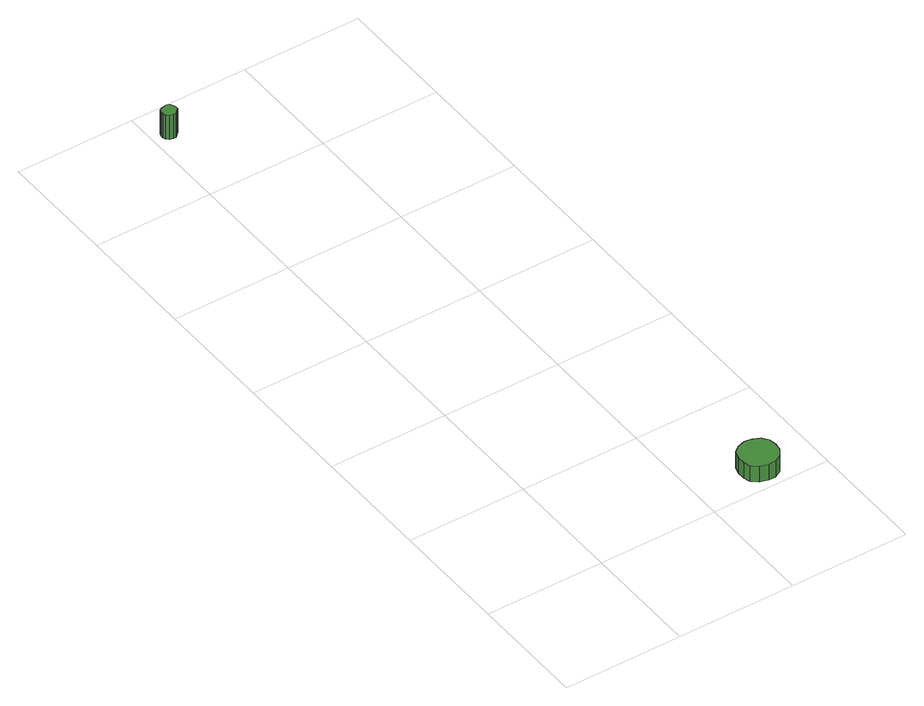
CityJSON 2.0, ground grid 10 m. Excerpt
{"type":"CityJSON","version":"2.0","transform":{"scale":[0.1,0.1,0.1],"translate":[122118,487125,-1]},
"CityObjects":{
"tree1":{"type":"SolitaryVegetationObject","attributes":{"function":"something"},"geometry":[{"type":"MultiSurface","lod":"1","boundaries":[[[0,1,2,3,4,5,6,7,8,9,10,11,12,13,14]],[[15,16,17,18,19,20,21,22,23,24,25,26,27,28,29]],[[0,29,28,1]],[[1,28,27,2]],[[2,27,26,3]],[[3,26,25,4]],[[4,25,24,5]],[[5,24,23,6]],[[6,23,22,7]],[[7,22,21,8]],[[8,21,20,9]],[[9,20,19,10]],[[10,19,18,11]],[[11,18,17,12]],[[12,17,16,13]],[[13,16,15,14]],[[14,15,29,0]]]}]},
"tree2":{"type":"SolitaryVegetationObject","attributes":{"function":"something"},"geometry":[{"type":"MultiSurface","lod":"1","boundaries":[[[30,31,32,33,34,35,36,37,38,39,40,41,42,43,44]],[[45,46,47,48,49,50,51,52,53,54,55,56,57,58,59]],[[30,59,58,31]],[[31,58,57,32]],[[32,57,56,33]],[[33,56,55,34]],[[34,55,54,35]],[[35,54,53,36]],[[36,53,52,37]],[[37,52,51,38]],[[38,51,50,39]],[[39,50,49,40]],[[40,49,48,41]],[[41,48,47,42]],[[42,47,46,43]],[[43,46,45,44]],[[44,45,59,30]]]}]}
},
"vertices":[
[168,19,25],[167,26,25],[163,31,25],[157,34,25],[151,35,25],[144,33,25],[139,29,25],[137,23,25],[137,16,25],[139,10,25],[144,6,25],[151,4,25],[157,4,25],[163,7,25],[167,13,25],[167,13,10],[163,7,10],[157,4,10],[151,4,10],[144,6,10],[139,10,10],[137,16,10],[137,23,10],[139,29,10],[144,33,10],[151,35,10],[157,34,10],[163,31,10],[167,26,10],[168,19,10],
[20,572,30],[20,574,30],[18,577,30],[16,578,30],[14,578,30],[11,577,30],[9,576,30],[8,573,30],[8,571,30],[9,569,30],[11,567,30],[14,566,30],[16,566,30],[18,568,30],[20,570,30],[20,570,7],[18,568,7],[16,566,7],[14,566,7],[11,567,7],[9,569,7],[8,571,7],[8,573,7],[9,576,7],[11,577,7],[14,578,7],[16,578,7],[18,577,7],[20,574,7],[20,572,7]
]}
